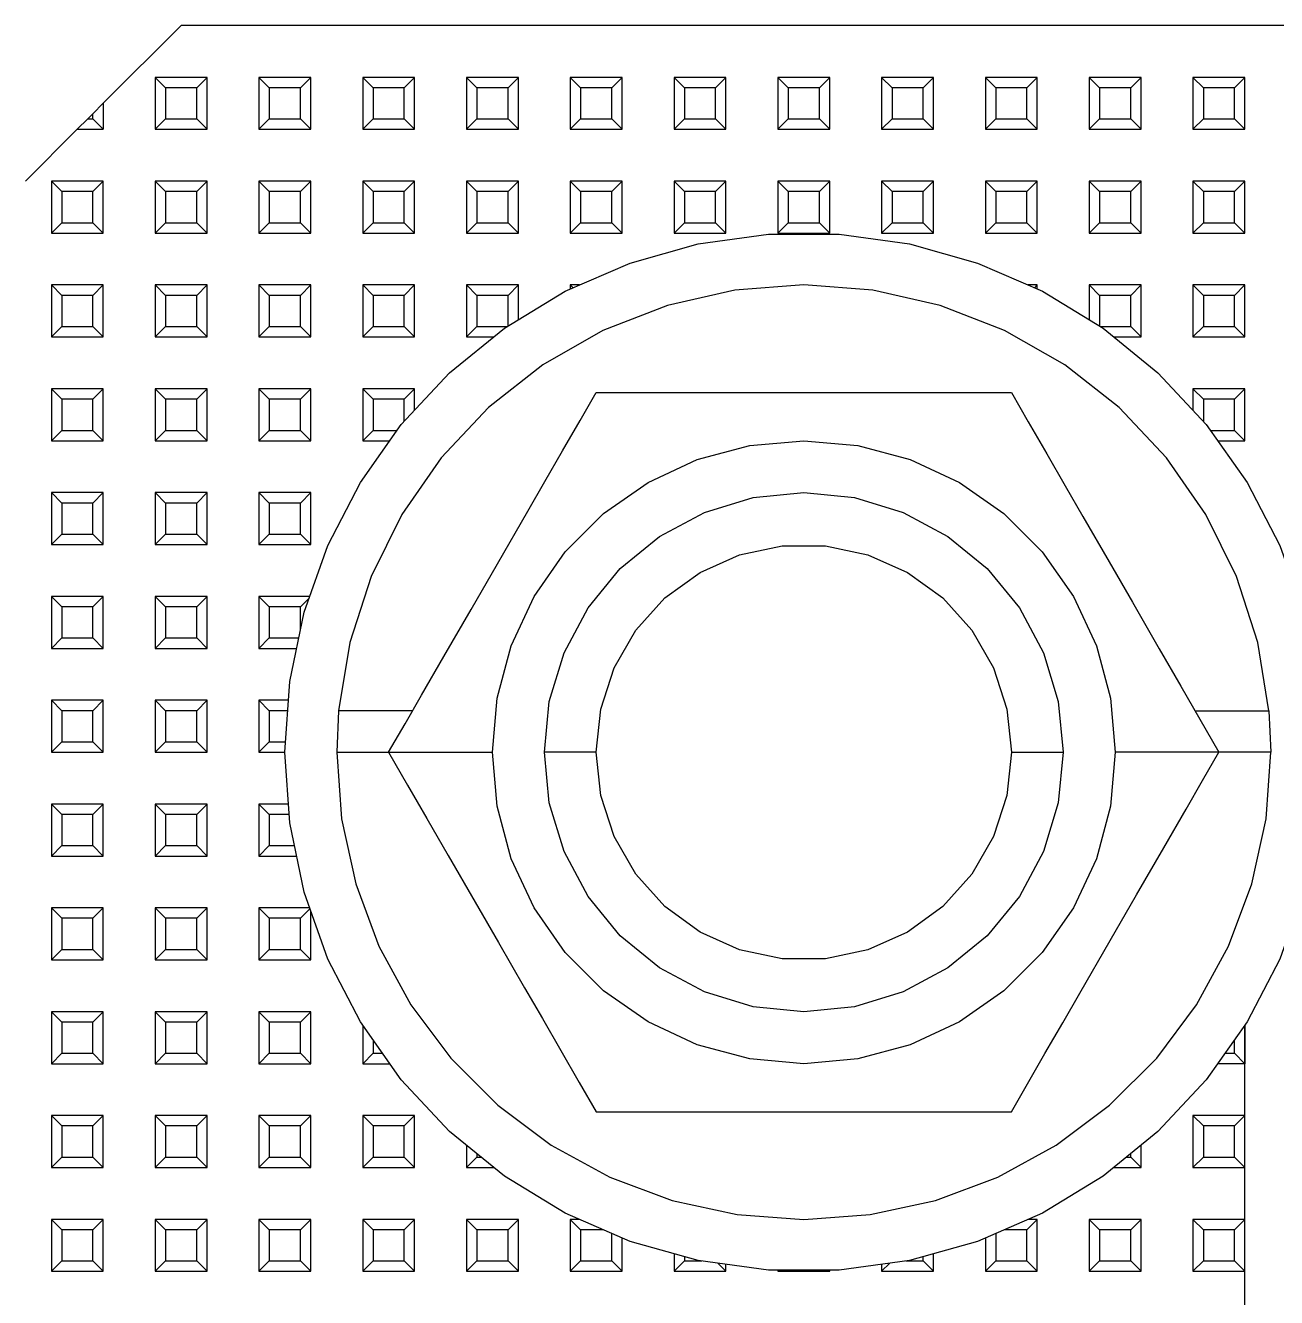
# Model space of a CAD drawing. Header units: millimetres. Extents: x 0 to 156, y 0 to 155.
# Drawn here: x 111 to 135.11, y 130.49 to 155 of the extents above; entities that cross this region are included whole.
import ezdxf

# ---------------------------------------------------------------- set-up
doc = ezdxf.new("R2010")
doc.units = ezdxf.units.MM

# ---------------------------------------------------------------- blocks, each defined once
blk = doc.blocks.new('CHINT_70dbcf6fe7c4519691b3c42ff544d895_FACE_0')
at = {"color": 7, "linetype": 'CONTINUOUS', "true_color": 0x40d9ff}
for p, q in [((113.7, 153.8), (113.5, 154)), ((113.5, 154), (113.5, 153)), ((114.5, 154), (113.5, 154)), ((114.3, 153.8), (114.5, 154)), ((114.5, 153), (114.5, 154)), ((115.7, 153.8), (115.5, 154)), ((115.5, 154), (115.5, 153)), ((116.5, 154), (115.5, 154)), ((116.3, 153.8), (116.5, 154)), ((116.5, 153), (116.5, 154)), ((117.7, 153.8), (117.5, 154)), ((117.5, 154), (117.5, 153)), ((118.5, 154), (117.5, 154)), ((118.3, 153.8), (118.5, 154)), ((118.5, 153), (118.5, 154)), ((119.7, 153.8), (119.5, 154)), ((119.5, 154), (119.5, 153)), ((120.5, 154), (119.5, 154)), ((120.3, 153.8), (120.5, 154)), ((120.5, 153), (120.5, 154)), ((121.7, 153.8), (121.5, 154)), ((121.5, 154), (121.5, 153)), ((122.5, 154), (121.5, 154)), ((122.3, 153.8), (122.5, 154)), ((122.5, 153), (122.5, 154)), ((123.7, 153.8), (123.5, 154)), ((123.5, 154), (123.5, 153)), ((124.5, 154), (123.5, 154)), ((124.3, 153.8), (124.5, 154)), ((124.5, 153), (124.5, 154)), ((125.7, 153.8), (125.5, 154)), ((125.5, 154), (125.5, 153)), ((126.5, 154), (125.5, 154)), ((126.3, 153.8), (126.5, 154)), ((126.5, 153), (126.5, 154)), ((127.7, 153.8), (127.5, 154)), ((127.5, 154), (127.5, 153)), ((128.5, 154), (127.5, 154)), ((128.3, 153.8), (128.5, 154)), ((128.5, 153), (128.5, 154)), ((129.7, 153.8), (129.5, 154)), ((129.5, 154), (129.5, 153)), ((130.5, 154), (129.5, 154)), ((130.3, 153.8), (130.5, 154)), ((130.5, 153), (130.5, 154)), ((131.7, 153.8), (131.5, 154)), ((131.5, 154), (131.5, 153)), ((132.5, 154), (131.5, 154)), ((132.3, 153.8), (132.5, 154)), ((132.5, 153), (132.5, 154)), ((133.7, 153.8), (133.5, 154)), ((133.5, 154), (133.5, 153)), ((134.5, 154), (133.5, 154)), ((134.3, 153.8), (134.5, 154)), ((134.5, 153), (134.5, 154)), ((113.7, 153.8), (113.7, 153.2)), ((114.3, 153.8), (113.7, 153.8)), ((114.3, 153.2), (114.3, 153.8)), ((115.7, 153.8), (115.7, 153.2)), ((116.3, 153.8), (115.7, 153.8)), ((116.3, 153.2), (116.3, 153.8)), ((117.7, 153.8), (117.7, 153.2)), ((118.3, 153.8), (117.7, 153.8)), ((118.3, 153.2), (118.3, 153.8)), ((119.7, 153.8), (119.7, 153.2)), ((120.3, 153.8), (119.7, 153.8)), ((120.3, 153.2), (120.3, 153.8)), ((121.7, 153.8), (121.7, 153.2)), ((122.3, 153.8), (121.7, 153.8)), ((122.3, 153.2), (122.3, 153.8)), ((123.7, 153.8), (123.7, 153.2)), ((124.3, 153.8), (123.7, 153.8)), ((124.3, 153.2), (124.3, 153.8)), ((125.7, 153.8), (125.7, 153.2)), ((126.3, 153.8), (125.7, 153.8)), ((126.3, 153.2), (126.3, 153.8)), ((127.7, 153.8), (127.7, 153.2)), ((128.3, 153.8), (127.7, 153.8)), ((128.3, 153.2), (128.3, 153.8)), ((129.7, 153.8), (129.7, 153.2)), ((130.3, 153.8), (129.7, 153.8)), ((130.3, 153.2), (130.3, 153.8)), ((131.7, 153.8), (131.7, 153.2)), ((132.3, 153.8), (131.7, 153.8)), ((132.3, 153.2), (132.3, 153.8)), ((133.7, 153.8), (133.7, 153.2)), ((134.3, 153.8), (133.7, 153.8)), ((134.3, 153.2), (134.3, 153.8)), ((112.2, 153.2), (112, 153)), ((112.3, 153.3), (112.2, 153.2)), ((112.2, 153.2), (112.3, 153.2)), ((112.3, 153.2), (112.3, 153.3)), ((112.3, 153.2), (112.5, 153)), ((113.7, 153.2), (113.5, 153)), ((113.7, 153.2), (114.3, 153.2)), ((114.3, 153.2), (114.5, 153)), ((115.7, 153.2), (115.5, 153)), ((115.7, 153.2), (116.3, 153.2)), ((116.3, 153.2), (116.5, 153)), ((117.7, 153.2), (117.5, 153)), ((117.7, 153.2), (118.3, 153.2)), ((118.3, 153.2), (118.5, 153)), ((119.7, 153.2), (119.5, 153)), ((119.7, 153.2), (120.3, 153.2)), ((120.3, 153.2), (120.5, 153)), ((121.7, 153.2), (121.5, 153)), ((121.7, 153.2), (122.3, 153.2)), ((122.3, 153.2), (122.5, 153)), ((123.7, 153.2), (123.5, 153)), ((123.7, 153.2), (124.3, 153.2)), ((124.3, 153.2), (124.5, 153)), ((125.7, 153.2), (125.5, 153)), ((125.7, 153.2), (126.3, 153.2)), ((126.3, 153.2), (126.5, 153)), ((127.7, 153.2), (127.5, 153)), ((127.7, 153.2), (128.3, 153.2)), ((128.3, 153.2), (128.5, 153)), ((129.7, 153.2), (129.5, 153)), ((129.7, 153.2), (130.3, 153.2)), ((130.3, 153.2), (130.5, 153)), ((131.7, 153.2), (131.5, 153)), ((131.7, 153.2), (132.3, 153.2)), ((132.3, 153.2), (132.5, 153)), ((133.7, 153.2), (133.5, 153)), ((133.7, 153.2), (134.3, 153.2)), ((134.3, 153.2), (134.5, 153)), ((112, 153), (111, 152)), ((112, 153), (112.5, 153)), ((113.5, 153), (114.5, 153)), ((115.5, 153), (116.5, 153)), ((117.5, 153), (118.5, 153)), ((119.5, 153), (120.5, 153)), ((121.5, 153), (122.5, 153)), ((123.5, 153), (124.5, 153)), ((125.5, 153), (126.5, 153)), ((127.5, 153), (128.5, 153)), ((129.5, 153), (130.5, 153)), ((131.5, 153), (132.5, 153)), ((133.5, 153), (134.5, 153)), ((111.7, 151.8), (111.5, 152)), ((111.5, 152), (111.5, 151)), ((112.5, 152), (111.5, 152)), ((112.3, 151.8), (112.5, 152)), ((112.5, 151), (112.5, 152)), ((113.7, 151.8), (113.5, 152)), ((113.5, 152), (113.5, 151)), ((114.5, 152), (113.5, 152)), ((114.3, 151.8), (114.5, 152)), ((114.5, 151), (114.5, 152)), ((115.7, 151.8), (115.5, 152)), ((115.5, 152), (115.5, 151)), ((116.5, 152), (115.5, 152)), ((116.3, 151.8), (116.5, 152)), ((116.5, 151), (116.5, 152)), ((117.7, 151.8), (117.5, 152)), ((117.5, 152), (117.5, 151)), ((118.5, 152), (117.5, 152)), ((118.3, 151.8), (118.5, 152)), ((118.5, 151), (118.5, 152)), ((119.7, 151.8), (119.5, 152)), ((119.5, 152), (119.5, 151)), ((120.5, 152), (119.5, 152)), ((120.3, 151.8), (120.5, 152)), ((120.5, 151), (120.5, 152)), ((121.7, 151.8), (121.5, 152)), ((121.5, 152), (121.5, 151)), ((122.5, 152), (121.5, 152)), ((122.3, 151.8), (122.5, 152)), ((122.5, 151), (122.5, 152)), ((123.7, 151.8), (123.5, 152)), ((123.5, 152), (123.5, 151)), ((124.5, 152), (123.5, 152)), ((124.3, 151.8), (124.5, 152)), ((124.5, 151), (124.5, 152)), ((125.7, 151.8), (125.5, 152)), ((125.5, 152), (125.5, 151)), ((126.5, 152), (125.5, 152)), ((126.3, 151.8), (126.5, 152)), ((126.5, 151), (126.5, 152)), ((127.7, 151.8), (127.5, 152)), ((127.5, 152), (127.5, 151)), ((128.5, 152), (127.5, 152)), ((128.3, 151.8), (128.5, 152)), ((128.5, 151), (128.5, 152)), ((129.7, 151.8), (129.5, 152)), ((129.5, 152), (129.5, 151)), ((130.5, 152), (129.5, 152)), ((130.3, 151.8), (130.5, 152)), ((130.5, 151), (130.5, 152)), ((131.7, 151.8), (131.5, 152)), ((131.5, 152), (131.5, 151)), ((132.5, 152), (131.5, 152)), ((132.3, 151.8), (132.5, 152)), ((132.5, 151), (132.5, 152)), ((133.7, 151.8), (133.5, 152)), ((133.5, 152), (133.5, 151)), ((134.5, 152), (133.5, 152)), ((134.3, 151.8), (134.5, 152)), ((134.5, 151), (134.5, 152)), ((111.7, 151.8), (111.7, 151.2)), ((112.3, 151.8), (111.7, 151.8)), ((112.3, 151.2), (112.3, 151.8)), ((113.7, 151.8), (113.7, 151.2)), ((114.3, 151.8), (113.7, 151.8)), ((114.3, 151.2), (114.3, 151.8)), ((115.7, 151.8), (115.7, 151.2)), ((116.3, 151.8), (115.7, 151.8)), ((116.3, 151.2), (116.3, 151.8)), ((117.7, 151.8), (117.7, 151.2)), ((118.3, 151.8), (117.7, 151.8)), ((118.3, 151.2), (118.3, 151.8)), ((119.7, 151.8), (119.7, 151.2)), ((120.3, 151.8), (119.7, 151.8)), ((120.3, 151.2), (120.3, 151.8)), ((121.7, 151.8), (121.7, 151.2)), ((122.3, 151.8), (121.7, 151.8)), ((122.3, 151.2), (122.3, 151.8)), ((123.7, 151.8), (123.7, 151.2)), ((124.3, 151.8), (123.7, 151.8)), ((124.3, 151.2), (124.3, 151.8)), ((125.7, 151.8), (125.7, 151.2)), ((126.3, 151.8), (125.7, 151.8)), ((126.3, 151.2), (126.3, 151.8)), ((127.7, 151.8), (127.7, 151.2)), ((128.3, 151.8), (127.7, 151.8)), ((128.3, 151.2), (128.3, 151.8)), ((129.7, 151.8), (129.7, 151.2)), ((130.3, 151.8), (129.7, 151.8)), ((130.3, 151.2), (130.3, 151.8)), ((131.7, 151.8), (131.7, 151.2)), ((132.3, 151.8), (131.7, 151.8)), ((132.3, 151.2), (132.3, 151.8)), ((133.7, 151.8), (133.7, 151.2)), ((134.3, 151.8), (133.7, 151.8)), ((134.3, 151.2), (134.3, 151.8)), ((111.7, 151.2), (111.5, 151)), ((111.7, 151.2), (112.3, 151.2)), ((112.3, 151.2), (112.5, 151)), ((113.7, 151.2), (113.5, 151)), ((113.7, 151.2), (114.3, 151.2)), ((114.3, 151.2), (114.5, 151)), ((115.7, 151.2), (115.5, 151)), ((115.7, 151.2), (116.3, 151.2)), ((116.3, 151.2), (116.5, 151)), ((117.7, 151.2), (117.5, 151)), ((117.7, 151.2), (118.3, 151.2)), ((118.3, 151.2), (118.5, 151)), ((119.7, 151.2), (119.5, 151)), ((119.7, 151.2), (120.3, 151.2)), ((120.3, 151.2), (120.5, 151)), ((121.7, 151.2), (121.5, 151)), ((121.7, 151.2), (122.3, 151.2)), ((122.3, 151.2), (122.5, 151)), ((123.7, 151.2), (123.5, 151)), ((123.7, 151.2), (124.3, 151.2)), ((124.3, 151.2), (124.5, 151)), ((125.7, 151.2), (125.5, 151)), ((125.7, 151.2), (126.3, 151.2)), ((126.3, 151.2), (126.5, 151)), ((127.7, 151.2), (127.5, 151)), ((127.7, 151.2), (128.3, 151.2)), ((128.3, 151.2), (128.5, 151)), ((129.7, 151.2), (129.5, 151)), ((129.7, 151.2), (130.3, 151.2)), ((130.3, 151.2), (130.5, 151)), ((131.7, 151.2), (131.5, 151)), ((131.7, 151.2), (132.3, 151.2)), ((132.3, 151.2), (132.5, 151)), ((133.7, 151.2), (133.5, 151)), ((133.7, 151.2), (134.3, 151.2)), ((134.3, 151.2), (134.5, 151)), ((111.5, 151), (112.5, 151)), ((113.5, 151), (114.5, 151)), ((115.5, 151), (116.5, 151)), ((117.5, 151), (118.5, 151)), ((119.5, 151), (120.5, 151)), ((121.5, 151), (122.5, 151)), ((123.5, 151), (124.5, 151)), ((125.5, 151), (126.5, 151)), ((127.5, 151), (128.5, 151)), ((129.5, 151), (130.5, 151)), ((131.5, 151), (132.5, 151)), ((133.5, 151), (134.5, 151)), ((111.7, 149.8), (111.5, 150)), ((111.5, 150), (111.5, 149)), ((112.5, 150), (111.5, 150)), ((112.3, 149.8), (112.5, 150)), ((112.5, 149), (112.5, 150)), ((113.7, 149.8), (113.5, 150)), ((113.5, 150), (113.5, 149)), ((114.5, 150), (113.5, 150)), ((114.3, 149.8), (114.5, 150)), ((114.5, 149), (114.5, 150)), ((115.7, 149.8), (115.5, 150)), ((115.5, 150), (115.5, 149)), ((116.5, 150), (115.5, 150)), ((116.3, 149.8), (116.5, 150)), ((116.5, 149), (116.5, 150)), ((117.7, 149.8), (117.5, 150)), ((117.5, 150), (117.5, 149)), ((118.5, 150), (117.5, 150)), ((118.3, 149.8), (118.5, 150)), ((118.5, 149), (118.5, 150)), ((119.7, 149.8), (119.5, 150)), ((119.5, 150), (119.5, 149)), ((120.5, 150), (119.5, 150)), ((120.3, 149.8), (120.5, 150)), ((120.5, 149.332), (120.5, 150)), ((121.554, 149.946), (121.5, 150)), ((121.5, 150), (121.5, 149.923)), ((121.678, 150), (121.5, 150)), ((130.5, 150), (130.322, 150)), ((130.446, 149.946), (130.5, 150)), ((130.5, 149.923), (130.5, 150)), ((131.7, 149.8), (131.5, 150)), ((131.5, 150), (131.5, 149.332)), ((132.5, 150), (131.5, 150)), ((132.3, 149.8), (132.5, 150)), ((132.5, 149), (132.5, 150)), ((133.7, 149.8), (133.5, 150)), ((133.5, 150), (133.5, 149)), ((134.5, 150), (133.5, 150)), ((134.3, 149.8), (134.5, 150)), ((134.5, 149), (134.5, 150)), ((111.7, 149.8), (111.7, 149.2)), ((112.3, 149.8), (111.7, 149.8)), ((112.3, 149.2), (112.3, 149.8)), ((113.7, 149.8), (113.7, 149.2)), ((114.3, 149.8), (113.7, 149.8)), ((114.3, 149.2), (114.3, 149.8)), ((115.7, 149.8), (115.7, 149.2)), ((116.3, 149.8), (115.7, 149.8)), ((116.3, 149.2), (116.3, 149.8)), ((117.7, 149.8), (117.7, 149.2)), ((118.3, 149.8), (117.7, 149.8)), ((118.3, 149.2), (118.3, 149.8)), ((119.7, 149.8), (119.7, 149.2)), ((120.3, 149.8), (119.7, 149.8)), ((120.3, 149.21), (120.3, 149.8)), ((131.7, 149.8), (131.7, 149.21)), ((132.3, 149.8), (131.7, 149.8)), ((132.3, 149.2), (132.3, 149.8)), ((133.7, 149.8), (133.7, 149.2)), ((134.3, 149.8), (133.7, 149.8)), ((134.3, 149.2), (134.3, 149.8)), ((111.7, 149.2), (111.5, 149)), ((111.5, 149), (112.5, 149)), ((111.7, 149.2), (112.3, 149.2)), ((112.3, 149.2), (112.5, 149)), ((113.7, 149.2), (113.5, 149)), ((113.5, 149), (114.5, 149)), ((113.7, 149.2), (114.3, 149.2)), ((114.3, 149.2), (114.5, 149)), ((115.7, 149.2), (115.5, 149)), ((115.5, 149), (116.5, 149)), ((115.7, 149.2), (116.3, 149.2)), ((116.3, 149.2), (116.5, 149)), ((117.7, 149.2), (117.5, 149)), ((117.5, 149), (118.5, 149)), ((117.7, 149.2), (118.3, 149.2)), ((118.3, 149.2), (118.5, 149)), ((119.7, 149.2), (119.5, 149)), ((119.5, 149), (120.025, 149)), ((119.7, 149.2), (120.283, 149.2)), ((131.717, 149.2), (132.3, 149.2)), ((131.975, 149), (132.5, 149)), ((132.3, 149.2), (132.5, 149)), ((133.7, 149.2), (133.5, 149)), ((133.5, 149), (134.5, 149)), ((133.7, 149.2), (134.3, 149.2)), ((134.3, 149.2), (134.5, 149)), ((111.7, 147.8), (111.5, 148)), ((111.5, 148), (111.5, 147)), ((112.5, 148), (111.5, 148)), ((111.7, 147.8), (111.7, 147.2)), ((112.3, 147.8), (111.7, 147.8)), ((112.3, 147.8), (112.5, 148)), ((112.3, 147.2), (112.3, 147.8)), ((112.5, 147), (112.5, 148)), ((113.7, 147.8), (113.5, 148)), ((113.5, 148), (113.5, 147)), ((114.5, 148), (113.5, 148)), ((113.7, 147.8), (113.7, 147.2)), ((114.3, 147.8), (113.7, 147.8)), ((114.3, 147.8), (114.5, 148)), ((114.3, 147.2), (114.3, 147.8)), ((114.5, 147), (114.5, 148)), ((115.7, 147.8), (115.5, 148)), ((115.5, 148), (115.5, 147)), ((116.5, 148), (115.5, 148)), ((115.7, 147.8), (115.7, 147.2)), ((116.3, 147.8), (115.7, 147.8)), ((116.3, 147.8), (116.5, 148)), ((116.3, 147.2), (116.3, 147.8)), ((116.5, 147), (116.5, 148)), ((117.7, 147.8), (117.5, 148)), ((117.5, 148), (117.5, 147)), ((118.5, 148), (117.5, 148)), ((117.7, 147.8), (117.7, 147.2)), ((118.3, 147.8), (117.7, 147.8)), ((118.3, 147.8), (118.5, 148)), ((118.3, 147.372), (118.3, 147.8)), ((118.5, 147.586), (118.5, 148)), ((133.7, 147.8), (133.5, 148)), ((133.5, 148), (133.5, 147.586)), ((134.5, 148), (133.5, 148)), ((133.7, 147.8), (133.7, 147.372)), ((134.3, 147.8), (133.7, 147.8)), ((134.3, 147.8), (134.5, 148)), ((134.3, 147.2), (134.3, 147.8)), ((134.5, 147), (134.5, 148)), ((111.7, 147.2), (111.5, 147)), ((111.7, 147.2), (112.3, 147.2)), ((112.3, 147.2), (112.5, 147)), ((113.7, 147.2), (113.5, 147)), ((113.7, 147.2), (114.3, 147.2)), ((114.3, 147.2), (114.5, 147)), ((115.7, 147.2), (115.5, 147)), ((115.7, 147.2), (116.3, 147.2)), ((116.3, 147.2), (116.5, 147)), ((117.7, 147.2), (117.5, 147)), ((117.7, 147.2), (118.165, 147.2)), ((133.835, 147.2), (134.3, 147.2)), ((134.3, 147.2), (134.5, 147)), ((111.5, 147), (112.5, 147)), ((113.5, 147), (114.5, 147)), ((115.5, 147), (116.5, 147)), ((117.5, 147), (118.023, 147)), ((133.977, 147), (134.5, 147)), ((111.7, 145.8), (111.5, 146)), ((111.5, 146), (111.5, 145)), ((112.5, 146), (111.5, 146)), ((112.3, 145.8), (112.5, 146)), ((112.5, 145), (112.5, 146)), ((113.7, 145.8), (113.5, 146)), ((113.5, 146), (113.5, 145)), ((114.5, 146), (113.5, 146)), ((114.3, 145.8), (114.5, 146)), ((114.5, 145), (114.5, 146)), ((115.7, 145.8), (115.5, 146)), ((115.5, 146), (115.5, 145)), ((116.5, 146), (115.5, 146)), ((116.3, 145.8), (116.5, 146)), ((116.5, 145), (116.5, 146)), ((111.7, 145.8), (111.7, 145.2)), ((112.3, 145.8), (111.7, 145.8)), ((112.3, 145.2), (112.3, 145.8)), ((113.7, 145.8), (113.7, 145.2)), ((114.3, 145.8), (113.7, 145.8)), ((114.3, 145.2), (114.3, 145.8)), ((115.7, 145.8), (115.7, 145.2)), ((116.3, 145.8), (115.7, 145.8)), ((116.3, 145.2), (116.3, 145.8)), ((111.7, 145.2), (111.5, 145)), ((111.7, 145.2), (112.3, 145.2)), ((112.3, 145.2), (112.5, 145)), ((113.7, 145.2), (113.5, 145)), ((113.7, 145.2), (114.3, 145.2)), ((114.3, 145.2), (114.5, 145)), ((115.7, 145.2), (115.5, 145)), ((115.7, 145.2), (116.3, 145.2)), ((116.3, 145.2), (116.5, 145)), ((111.5, 145), (112.5, 145)), ((113.5, 145), (114.5, 145)), ((115.5, 145), (116.5, 145)), ((111.7, 143.8), (111.5, 144)), ((111.5, 144), (111.5, 143)), ((112.5, 144), (111.5, 144)), ((112.3, 143.8), (112.5, 144)), ((112.5, 143), (112.5, 144)), ((113.7, 143.8), (113.5, 144)), ((113.5, 144), (113.5, 143)), ((114.5, 144), (113.5, 144)), ((114.3, 143.8), (114.5, 144)), ((114.5, 143), (114.5, 144)), ((115.7, 143.8), (115.5, 144)), ((115.5, 144), (115.5, 143)), ((116.478, 144), (115.5, 144)), ((116.3, 143.8), (116.466, 143.966)), ((111.7, 143.8), (111.7, 143.2)), ((112.3, 143.8), (111.7, 143.8)), ((112.3, 143.2), (112.3, 143.8)), ((113.7, 143.8), (113.7, 143.2)), ((114.3, 143.8), (113.7, 143.8)), ((114.3, 143.2), (114.3, 143.8)), ((115.7, 143.8), (115.7, 143.2)), ((116.3, 143.8), (115.7, 143.8)), ((116.3, 143.357), (116.3, 143.8)), ((111.7, 143.2), (111.5, 143)), ((111.7, 143.2), (112.3, 143.2)), ((112.3, 143.2), (112.5, 143)), ((113.7, 143.2), (113.5, 143)), ((113.7, 143.2), (114.3, 143.2)), ((114.3, 143.2), (114.5, 143)), ((115.7, 143.2), (115.5, 143)), ((115.7, 143.2), (116.267, 143.2)), ((111.5, 143), (112.5, 143)), ((113.5, 143), (114.5, 143)), ((115.5, 143), (116.226, 143)), ((111.7, 141.8), (111.5, 142)), ((111.5, 142), (111.5, 141)), ((112.5, 142), (111.5, 142)), ((112.3, 141.8), (112.5, 142)), ((112.5, 141), (112.5, 142)), ((113.7, 141.8), (113.5, 142)), ((113.5, 142), (113.5, 141)), ((114.5, 142), (113.5, 142)), ((114.3, 141.8), (114.5, 142)), ((114.5, 141), (114.5, 142)), ((115.7, 141.8), (115.5, 142)), ((115.5, 142), (115.5, 141)), ((116.068, 142), (115.5, 142)), ((111.7, 141.8), (111.7, 141.2)), ((112.3, 141.8), (111.7, 141.8)), ((112.3, 141.2), (112.3, 141.8)), ((113.7, 141.8), (113.7, 141.2)), ((114.3, 141.8), (113.7, 141.8)), ((114.3, 141.2), (114.3, 141.8)), ((115.7, 141.8), (115.7, 141.2)), ((116.055, 141.8), (115.7, 141.8)), ((111.7, 141.2), (111.5, 141)), ((111.7, 141.2), (112.3, 141.2)), ((112.3, 141.2), (112.5, 141)), ((113.7, 141.2), (113.5, 141)), ((113.7, 141.2), (114.3, 141.2)), ((114.3, 141.2), (114.5, 141)), ((115.7, 141.2), (115.5, 141)), ((115.7, 141.2), (116.014, 141.2)), ((111.5, 141), (112.5, 141)), ((113.5, 141), (114.5, 141)), ((115.5, 141), (116, 141)), ((122, 141), (121, 141)), ((130, 141), (131, 141)), ((111.7, 139.8), (111.5, 140)), ((111.5, 140), (111.5, 139)), ((112.5, 140), (111.5, 140)), ((112.3, 139.8), (112.5, 140)), ((112.5, 139), (112.5, 140)), ((113.7, 139.8), (113.5, 140)), ((113.5, 140), (113.5, 139)), ((114.5, 140), (113.5, 140)), ((114.3, 139.8), (114.5, 140)), ((114.5, 139), (114.5, 140)), ((115.7, 139.8), (115.5, 140)), ((115.5, 140), (115.5, 139)), ((116.068, 140), (115.5, 140)), ((111.7, 139.8), (111.7, 139.2)), ((112.3, 139.8), (111.7, 139.8)), ((112.3, 139.2), (112.3, 139.8)), ((113.7, 139.8), (113.7, 139.2)), ((114.3, 139.8), (113.7, 139.8)), ((114.3, 139.2), (114.3, 139.8)), ((115.7, 139.8), (115.7, 139.2)), ((116.082, 139.8), (115.7, 139.8)), ((111.7, 139.2), (111.5, 139)), ((111.7, 139.2), (112.3, 139.2)), ((112.3, 139.2), (112.5, 139)), ((113.7, 139.2), (113.5, 139)), ((113.7, 139.2), (114.3, 139.2)), ((114.3, 139.2), (114.5, 139)), ((115.7, 139.2), (115.5, 139)), ((115.7, 139.2), (116.184, 139.2)), ((111.5, 139), (112.5, 139)), ((113.5, 139), (114.5, 139)), ((115.5, 139), (116.226, 139)), ((111.7, 137.8), (111.5, 138)), ((111.5, 138), (111.5, 137)), ((112.5, 138), (111.5, 138)), ((112.3, 137.8), (112.5, 138)), ((112.5, 137), (112.5, 138)), ((113.7, 137.8), (113.5, 138)), ((113.5, 138), (113.5, 137)), ((114.5, 138), (113.5, 138)), ((114.3, 137.8), (114.5, 138)), ((114.5, 137), (114.5, 138)), ((115.7, 137.8), (115.5, 138)), ((115.5, 138), (115.5, 137)), ((116.478, 138), (115.5, 138)), ((116.3, 137.8), (116.484, 137.984)), ((111.7, 137.8), (111.7, 137.2)), ((112.3, 137.8), (111.7, 137.8)), ((112.3, 137.2), (112.3, 137.8)), ((113.7, 137.8), (113.7, 137.2)), ((114.3, 137.8), (113.7, 137.8)), ((114.3, 137.2), (114.3, 137.8)), ((115.7, 137.8), (115.7, 137.2)), ((116.3, 137.8), (115.7, 137.8)), ((116.3, 137.2), (116.3, 137.8)), ((116.5, 137), (116.5, 137.939)), ((111.7, 137.2), (111.5, 137)), ((111.5, 137), (112.5, 137)), ((111.7, 137.2), (112.3, 137.2)), ((112.3, 137.2), (112.5, 137)), ((113.7, 137.2), (113.5, 137)), ((113.5, 137), (114.5, 137)), ((113.7, 137.2), (114.3, 137.2)), ((114.3, 137.2), (114.5, 137)), ((115.7, 137.2), (115.5, 137)), ((115.5, 137), (116.5, 137)), ((115.7, 137.2), (116.3, 137.2)), ((116.3, 137.2), (116.5, 137)), ((111.7, 135.8), (111.5, 136)), ((111.5, 136), (111.5, 135)), ((112.5, 136), (111.5, 136)), ((111.7, 135.8), (111.7, 135.2)), ((112.3, 135.8), (111.7, 135.8)), ((112.3, 135.8), (112.5, 136)), ((112.3, 135.2), (112.3, 135.8)), ((112.5, 135), (112.5, 136)), ((113.7, 135.8), (113.5, 136)), ((113.5, 136), (113.5, 135)), ((114.5, 136), (113.5, 136)), ((113.7, 135.8), (113.7, 135.2)), ((114.3, 135.8), (113.7, 135.8)), ((114.3, 135.8), (114.5, 136)), ((114.3, 135.2), (114.3, 135.8)), ((114.5, 135), (114.5, 136)), ((115.7, 135.8), (115.5, 136)), ((115.5, 136), (115.5, 135)), ((116.5, 136), (115.5, 136)), ((115.7, 135.8), (115.7, 135.2)), ((116.3, 135.8), (115.7, 135.8)), ((116.3, 135.8), (116.5, 136)), ((116.3, 135.2), (116.3, 135.8)), ((116.5, 135), (116.5, 136)), ((117.5, 135.742), (117.5, 135)), ((117.7, 135.458), (117.7, 135.2)), ((134.3, 135.2), (134.3, 135.458)), ((111.7, 135.2), (111.5, 135)), ((111.7, 135.2), (112.3, 135.2)), ((112.3, 135.2), (112.5, 135)), ((113.7, 135.2), (113.5, 135)), ((113.7, 135.2), (114.3, 135.2)), ((114.3, 135.2), (114.5, 135)), ((115.7, 135.2), (115.5, 135)), ((115.7, 135.2), (116.3, 135.2)), ((116.3, 135.2), (116.5, 135)), ((117.7, 135.2), (117.5, 135)), ((117.7, 135.2), (117.882, 135.2)), ((134.118, 135.2), (134.3, 135.2)), ((111.5, 135), (112.5, 135)), ((113.5, 135), (114.5, 135)), ((115.5, 135), (116.5, 135)), ((117.5, 135), (118.023, 135)), ((111.7, 133.8), (111.5, 134)), ((111.5, 134), (111.5, 133)), ((112.5, 134), (111.5, 134)), ((112.3, 133.8), (112.5, 134)), ((112.5, 133), (112.5, 134)), ((113.7, 133.8), (113.5, 134)), ((113.5, 134), (113.5, 133)), ((114.5, 134), (113.5, 134)), ((114.3, 133.8), (114.5, 134)), ((114.5, 133), (114.5, 134)), ((115.7, 133.8), (115.5, 134)), ((115.5, 134), (115.5, 133)), ((116.5, 134), (115.5, 134)), ((116.3, 133.8), (116.5, 134)), ((116.5, 133), (116.5, 134)), ((117.7, 133.8), (117.5, 134)), ((117.5, 134), (117.5, 133)), ((118.5, 134), (117.5, 134)), ((118.3, 133.8), (118.5, 134)), ((118.5, 133), (118.5, 134)), ((133.7, 133.8), (133.5, 134)), ((133.5, 134), (133.5, 133)), ((134.5, 134), (133.5, 134)), ((134.3, 133.8), (134.5, 134)), ((134.5, 133), (134.5, 134)), ((111.7, 133.8), (111.7, 133.2)), ((112.3, 133.8), (111.7, 133.8)), ((112.3, 133.2), (112.3, 133.8)), ((113.7, 133.8), (113.7, 133.2)), ((114.3, 133.8), (113.7, 133.8)), ((114.3, 133.2), (114.3, 133.8)), ((115.7, 133.8), (115.7, 133.2)), ((116.3, 133.8), (115.7, 133.8)), ((116.3, 133.2), (116.3, 133.8)), ((117.7, 133.8), (117.7, 133.2)), ((118.3, 133.8), (117.7, 133.8)), ((118.3, 133.2), (118.3, 133.8)), ((133.7, 133.8), (133.7, 133.2)), ((134.3, 133.8), (133.7, 133.8)), ((134.3, 133.2), (134.3, 133.8)), ((119.5, 133.427), (119.5, 133)), ((132.5, 133), (132.5, 133.427)), ((111.7, 133.2), (111.5, 133)), ((111.7, 133.2), (112.3, 133.2)), ((112.3, 133.2), (112.5, 133)), ((113.7, 133.2), (113.5, 133)), ((113.7, 133.2), (114.3, 133.2)), ((114.3, 133.2), (114.5, 133)), ((115.7, 133.2), (115.5, 133)), ((115.7, 133.2), (116.3, 133.2)), ((116.3, 133.2), (116.5, 133)), ((117.7, 133.2), (117.5, 133)), ((117.7, 133.2), (118.3, 133.2)), ((118.3, 133.2), (118.5, 133)), ((119.7, 133.2), (119.5, 133)), ((119.7, 133.264), (119.7, 133.2)), ((119.7, 133.2), (119.779, 133.2)), ((132.221, 133.2), (132.3, 133.2)), ((132.3, 133.2), (132.3, 133.264)), ((132.3, 133.2), (132.5, 133)), ((133.7, 133.2), (133.5, 133)), ((133.7, 133.2), (134.3, 133.2)), ((134.3, 133.2), (134.5, 133)), ((111.5, 133), (112.5, 133)), ((113.5, 133), (114.5, 133)), ((115.5, 133), (116.5, 133)), ((117.5, 133), (118.5, 133)), ((119.5, 133), (120.025, 133)), ((131.975, 133), (132.5, 133)), ((133.5, 133), (134.5, 133)), ((111.7, 131.8), (111.5, 132)), ((111.5, 132), (111.5, 131)), ((112.5, 132), (111.5, 132)), ((112.3, 131.8), (112.5, 132)), ((112.5, 131), (112.5, 132)), ((113.7, 131.8), (113.5, 132)), ((113.5, 132), (113.5, 131)), ((114.5, 132), (113.5, 132)), ((114.3, 131.8), (114.5, 132)), ((114.5, 131), (114.5, 132)), ((115.7, 131.8), (115.5, 132)), ((115.5, 132), (115.5, 131)), ((116.5, 132), (115.5, 132)), ((116.3, 131.8), (116.5, 132)), ((116.5, 131), (116.5, 132)), ((117.7, 131.8), (117.5, 132)), ((117.5, 132), (117.5, 131)), ((118.5, 132), (117.5, 132)), ((118.3, 131.8), (118.5, 132)), ((118.5, 131), (118.5, 132)), ((119.7, 131.8), (119.5, 132)), ((119.5, 132), (119.5, 131)), ((120.5, 132), (119.5, 132)), ((120.3, 131.8), (120.5, 132)), ((120.5, 131), (120.5, 132)), ((121.7, 131.8), (121.5, 132)), ((121.5, 132), (121.5, 131)), ((121.678, 132), (121.5, 132)), ((130.3, 131.8), (130.5, 132)), ((130.5, 132), (130.322, 132)), ((130.5, 131), (130.5, 132)), ((131.7, 131.8), (131.5, 132)), ((131.5, 132), (131.5, 131)), ((132.5, 132), (131.5, 132)), ((132.3, 131.8), (132.5, 132)), ((132.5, 131), (132.5, 132)), ((133.7, 131.8), (133.5, 132)), ((133.5, 132), (133.5, 131)), ((134.5, 132), (133.5, 132)), ((134.3, 131.8), (134.5, 132)), ((134.5, 131), (134.5, 132)), ((111.7, 131.8), (111.7, 131.2)), ((112.3, 131.8), (111.7, 131.8)), ((112.3, 131.2), (112.3, 131.8)), ((113.7, 131.8), (113.7, 131.2)), ((114.3, 131.8), (113.7, 131.8)), ((114.3, 131.2), (114.3, 131.8)), ((115.7, 131.8), (115.7, 131.2)), ((116.3, 131.8), (115.7, 131.8)), ((116.3, 131.2), (116.3, 131.8)), ((117.7, 131.8), (117.7, 131.2)), ((118.3, 131.8), (117.7, 131.8)), ((118.3, 131.2), (118.3, 131.8)), ((119.7, 131.8), (119.7, 131.2)), ((120.3, 131.8), (119.7, 131.8)), ((120.3, 131.2), (120.3, 131.8)), ((121.7, 131.8), (121.7, 131.2)), ((122.139, 131.8), (121.7, 131.8)), ((122.3, 131.2), (122.3, 131.73)), ((122.5, 131), (122.5, 131.643)), ((129.5, 131.643), (129.5, 131)), ((129.7, 131.73), (129.7, 131.2)), ((130.3, 131.8), (129.861, 131.8)), ((130.3, 131.2), (130.3, 131.8)), ((131.7, 131.8), (131.7, 131.2)), ((132.3, 131.8), (131.7, 131.8)), ((132.3, 131.2), (132.3, 131.8)), ((133.7, 131.8), (133.7, 131.2)), ((134.3, 131.8), (133.7, 131.8)), ((134.3, 131.2), (134.3, 131.8)), ((111.7, 131.2), (111.5, 131)), ((111.7, 131.2), (112.3, 131.2)), ((112.3, 131.2), (112.5, 131)), ((113.7, 131.2), (113.5, 131)), ((113.7, 131.2), (114.3, 131.2)), ((114.3, 131.2), (114.5, 131)), ((115.7, 131.2), (115.5, 131)), ((115.7, 131.2), (116.3, 131.2)), ((116.3, 131.2), (116.5, 131)), ((117.7, 131.2), (117.5, 131)), ((117.7, 131.2), (118.3, 131.2)), ((118.3, 131.2), (118.5, 131)), ((119.7, 131.2), (119.5, 131)), ((119.7, 131.2), (120.3, 131.2)), ((120.3, 131.2), (120.5, 131)), ((121.7, 131.2), (121.5, 131)), ((121.7, 131.2), (122.3, 131.2)), ((122.3, 131.2), (122.5, 131)), ((123.5, 131.34), (123.5, 131)), ((123.7, 131.2), (123.5, 131)), ((123.7, 131.284), (123.7, 131.2)), ((123.7, 131.2), (124.032, 131.2)), ((124.343, 131.157), (124.5, 131)), ((124.5, 131), (124.5, 131.136)), ((127.657, 131.157), (127.5, 131)), ((127.5, 131.136), (127.5, 131)), ((127.968, 131.2), (128.3, 131.2)), ((128.3, 131.2), (128.3, 131.284)), ((128.3, 131.2), (128.5, 131)), ((128.5, 131), (128.5, 131.34)), ((129.7, 131.2), (129.5, 131)), ((129.7, 131.2), (130.3, 131.2)), ((130.3, 131.2), (130.5, 131)), ((131.7, 131.2), (131.5, 131)), ((131.7, 131.2), (132.3, 131.2)), ((132.3, 131.2), (132.5, 131)), ((133.7, 131.2), (133.5, 131)), ((133.7, 131.2), (134.3, 131.2)), ((134.3, 131.2), (134.5, 131)), ((111.5, 131), (112.5, 131)), ((113.5, 131), (114.5, 131)), ((115.5, 131), (116.5, 131)), ((117.5, 131), (118.5, 131)), ((119.5, 131), (120.5, 131)), ((121.5, 131), (122.5, 131)), ((123.5, 131), (124.5, 131)), ((125.523, 131.023), (125.5, 131)), ((125.5, 131.023), (125.5, 131)), ((125.5, 131), (126.5, 131)), ((126.477, 131.023), (126.5, 131)), ((126.5, 131), (126.5, 131.023)), ((127.5, 131), (128.5, 131)), ((129.5, 131), (130.5, 131)), ((131.5, 131), (132.5, 131)), ((133.5, 131), (134.5, 131))]:
    blk.add_line(p, q, dxfattribs=at)
for points in [[(139.5, 153.5), (138, 155), (114, 155), (112.5, 153.5)], [(112.3, 153.3), (112.5, 153.5), (112.5, 153)], [(116, 141), (116.093, 142.362), (116.371, 143.698), (116.828, 144.984), (117.456, 146.196), (118.243, 147.311), (119.174, 148.308), (120.233, 149.17), (121.399, 149.879), (122.651, 150.423), (123.965, 150.791), (125.318, 150.977), (126.682, 150.977), (128.035, 150.791), (129.349, 150.423), (130.601, 149.879), (131.767, 149.17), (132.826, 148.308), (133.757, 147.311), (134.544, 146.196), (135.172, 144.984), (135.629, 143.698), (135.907, 142.362), (136, 141)], [(134.964, 141.8), (134.748, 143.115), (134.34, 144.383), (133.749, 145.577), (132.988, 146.671), (132.075, 147.641), (131.028, 148.465), (129.87, 149.125), (128.628, 149.608), (127.329, 149.901), (126, 150), (124.671, 149.901), (123.372, 149.608), (122.13, 149.125), (120.972, 148.465), (119.925, 147.641), (119.012, 146.671), (118.251, 145.577), (117.66, 144.383), (117.252, 143.115), (117.036, 141.8)], [(118, 141), (118.315, 141.545), (118.634, 142.099), (119.063, 142.842), (119.587, 143.748), (120.096, 144.63), (120.681, 145.644), (121.011, 146.215), (121.353, 146.807), (121.69, 147.391), (122, 147.928), (122.652, 147.928), (123.354, 147.928), (124.051, 147.928), (124.733, 147.928), (125.806, 147.928), (126.876, 147.928), (127.644, 147.928), (128.423, 147.928), (129.241, 147.928), (130, 147.928), (130.326, 147.363), (130.681, 146.748), (131.038, 146.13), (131.38, 145.538), (131.884, 144.664), (132.332, 143.89), (132.851, 142.991), (133.264, 142.274), (133.634, 141.634), (134, 141)], [(120, 141), (120.091, 142.042), (120.362, 143.052), (120.804, 144), (121.404, 144.857), (122.143, 145.596), (123, 146.196), (123.948, 146.638), (124.958, 146.909), (126, 147), (127.042, 146.909), (128.052, 146.638), (129, 146.196), (129.857, 145.596), (130.596, 144.857), (131.196, 144), (131.638, 143.052), (131.909, 142.042), (132, 141)], [(121, 141), (121.096, 141.975), (121.381, 142.913), (121.843, 143.778), (122.464, 144.536), (123.222, 145.157), (124.087, 145.619), (125.025, 145.904), (126, 146), (126.975, 145.904), (127.913, 145.619), (128.778, 145.157), (129.536, 144.536), (130.157, 143.778), (130.619, 142.913), (130.904, 141.975), (131, 141)], [(122, 141), (122.087, 141.832), (122.346, 142.627), (122.764, 143.351), (123.323, 143.973), (124, 144.464), (124.764, 144.804), (125.582, 144.978), (126.418, 144.978), (127.236, 144.804), (128, 144.464), (128.677, 143.973), (129.236, 143.351), (129.654, 142.627), (129.913, 141.832), (130, 141)], [(118.462, 141.8), (117.036, 141.8), (117, 141), (119.309, 141), (120, 141)], [(133.538, 141.8), (134.964, 141.8), (135, 141), (132.691, 141), (132, 141)], [(136, 141), (135.907, 139.638), (135.629, 138.302), (135.172, 137.016), (134.544, 135.804), (133.757, 134.689), (132.826, 133.692), (131.767, 132.83), (130.601, 132.121), (129.349, 131.577), (128.035, 131.209), (126.682, 131.023), (125.318, 131.023), (123.965, 131.209), (122.651, 131.577), (121.399, 132.121), (120.233, 132.83), (119.174, 133.692), (118.243, 134.689), (117.456, 135.804), (116.828, 137.016), (116.371, 138.302), (116.093, 139.638), (116, 141)], [(117, 141), (117.092, 139.719), (117.365, 138.464), (117.813, 137.261), (118.429, 136.134), (119.198, 135.106), (120.106, 134.198), (121.134, 133.429), (122.261, 132.813), (123.464, 132.365), (124.719, 132.092), (126, 132), (127.281, 132.092), (128.536, 132.365), (129.739, 132.813), (130.866, 133.429), (131.894, 134.198), (132.802, 135.106), (133.571, 136.134), (134.187, 137.261), (134.635, 138.464), (134.908, 139.719), (135, 141)], [(118, 141), (118.366, 140.366), (118.736, 139.726), (119.149, 139.009), (119.668, 138.11), (120.116, 137.336), (120.62, 136.462), (120.962, 135.87), (121.319, 135.252), (121.674, 134.637), (122, 134.072), (122.759, 134.072), (123.577, 134.072), (124.356, 134.072), (125.124, 134.072), (126.194, 134.072), (127.267, 134.072), (127.949, 134.072), (128.646, 134.072), (129.348, 134.072), (130, 134.072), (130.31, 134.609), (130.647, 135.193), (130.989, 135.785), (131.319, 136.356), (131.904, 137.37), (132.413, 138.252), (132.937, 139.158), (133.366, 139.901), (133.685, 140.455), (134, 141)], [(118, 141), (118.636, 141), (119.309, 141)], [(132, 141), (131.909, 139.958), (131.638, 138.948), (131.196, 138), (130.596, 137.143), (129.857, 136.404), (129, 135.804), (128.052, 135.362), (127.042, 135.091), (126, 135), (124.958, 135.091), (123.948, 135.362), (123, 135.804), (122.143, 136.404), (121.404, 137.143), (120.804, 138), (120.362, 138.948), (120.091, 139.958), (120, 141)], [(131, 141), (130.904, 140.025), (130.619, 139.087), (130.157, 138.222), (129.536, 137.464), (128.778, 136.843), (127.913, 136.381), (126.975, 136.096), (126, 136), (125.025, 136.096), (124.087, 136.381), (123.222, 136.843), (122.464, 137.464), (121.843, 138.222), (121.381, 139.087), (121.096, 140.025), (121, 141)], [(130, 141), (129.913, 140.168), (129.654, 139.373), (129.236, 138.649), (128.677, 138.027), (128, 137.536), (127.236, 137.196), (126.418, 137.022), (125.582, 137.022), (124.764, 137.196), (124, 137.536), (123.323, 138.027), (122.764, 138.649), (122.346, 139.373), (122.087, 140.168), (122, 141)], [(134, 141), (133.364, 141), (132.691, 141)], [(134.5, 123), (134.5, 135.742), (134.5, 135)], [(134.3, 135.2), (134.5, 135), (133.977, 135)]]:
    blk.add_lwpolyline(points, dxfattribs=at)
blk = doc.blocks.new('CHINT_70dbcf6fe7c4519691b3c42ff544d895')
at = {"true_color": 0x40d9ff}
blk.add_blockref('CHINT_70dbcf6fe7c4519691b3c42ff544d895_FACE_0', (0, 0), dxfattribs=at)

msp = doc.modelspace()

# ---------------------------------------------------------------- block references
at = {"true_color": 0x40d9ff}
msp.add_blockref('CHINT_70dbcf6fe7c4519691b3c42ff544d895', (0, 0), dxfattribs=at)

doc.saveas('drawing.dxf')
